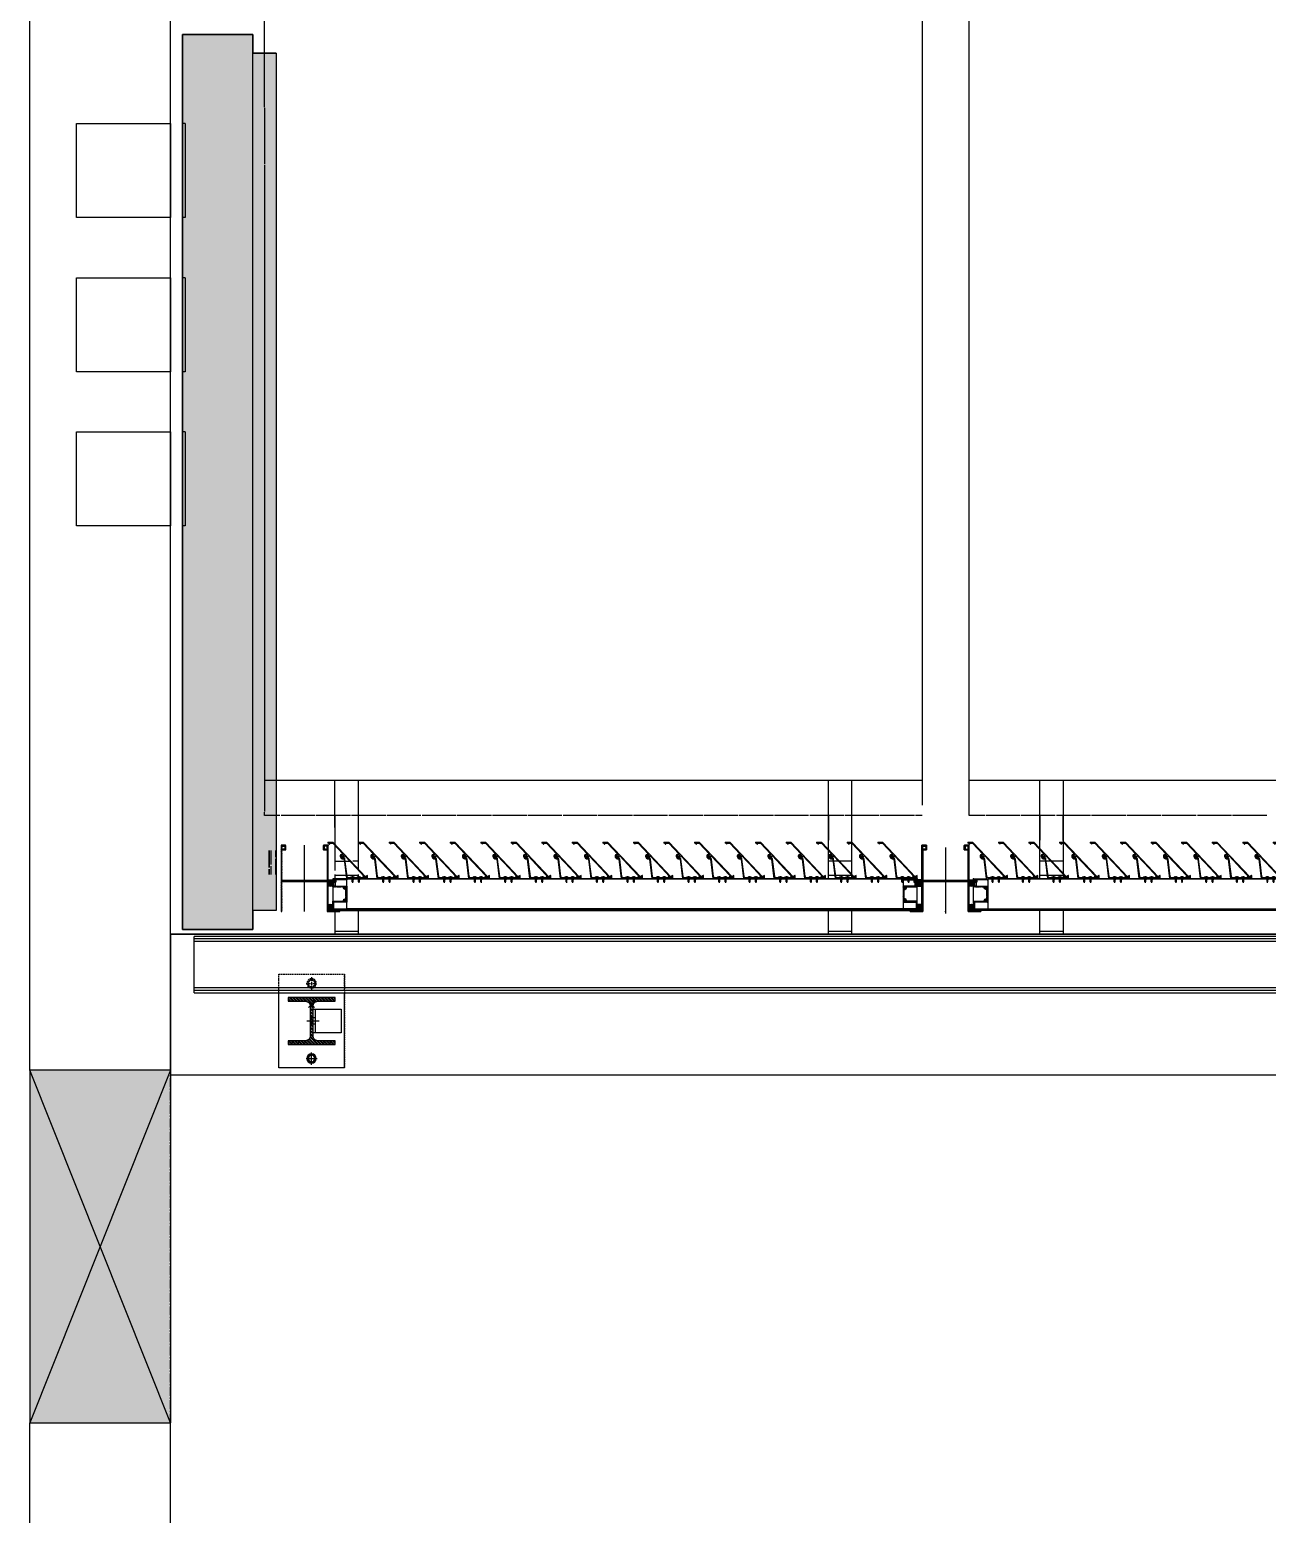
# Model space of a CAD drawing. Header units: millimetres. Extents: x 2519235 to 7246330, y 25937 to 201821.
# Drawn here: x 2634354 to 2636988, y 136550 to 139710 of the extents above; entities that cross this region are included whole.
import ezdxf

# ---------------------------------------------------------------- set-up
doc = ezdxf.new("R2010")
doc.units = ezdxf.units.MM
doc.set_wipeout_variables(frame=1)
for name, pattern in [('CENTER', [50.8, 31.75, -6.35, 6.35, -6.35]), ('DXK_LINE_DOT2', [3.9198, 1.9599, -1.9599]), ('HIDDEN2', [4.7625, 3.175, -1.5875]), ('Xref-PLAN-106.940$0$CENTER2', [28.575, 19.05, -3.175, 3.175, -3.175])]:
    doc.linetypes.add(name, pattern=pattern)
for name, color, linetype in [('000 - CONCRETE_COL_CUT_COLOR_1', 7, 'Continuous'), ('000 - CONCRETE_COL_CUT_COLOR_5', 7, 'Continuous'), ('000 - CONCRETE_COL_HATCH_', 7, 'Continuous'), ('000 - CONCRETE_COL_WIPEOUT_', 7, 'Continuous'), ('000 - CONCRETE_PRECAST_CUT_COLOR_4', 7, 'Continuous'), ('000 - EXISTING_CANOPY_MAIN_COLOR_1', 7, 'Continuous'), ('010 - ASPG_ACCESSORIES_MAIN_COLOR_1', 7, 'Continuous'), ('010 - ASPG_EXTR_DEF_SUB', 7, 'Continuous'), ('010 - ASPG_EXTR_MAIN_COLOR_2', 7, 'Continuous'), ('010 - ASPG_FASTERN_DEF_SUB', 7, 'Continuous'), ('010 - ASPG_FRAMING_CUT_COLOR_4', 7, 'Continuous'), ('010 - ASPG_FRAMING_DEF_SUB', 7, 'Continuous'), ('010 - ASPG_FRAMING_HATCH_', 7, 'Continuous'), ('010 - ASPG_FRAMING_MAIN_COLOR_2', 7, 'Continuous'), ('010 - ASPG_FRAMING_SUB_COLOR_2', 7, 'Continuous'), ('010 - ASPG_FRAMING_WIPEOUT_', 7, 'Continuous'), ('_BOLT-M10', 7, 'Continuous'), ('_C-SC', 7, 'Continuous'), ('_Hatch', 7, 'Continuous'), ('_LOUVER-SB', 7, 'Continuous'), ('_PLATE-200', 7, 'Continuous'), ('_RCW03', 7, 'Continuous'), ('_Wall-PRECAST', 7, 'Continuous'), ('A-ROOF', 7, 'Continuous'), ('A-ROOF-OTLN', 7, 'Continuous'), ('BOLT & SCREW', 7, 'Continuous'), ('Center Line', 7, 'CENTER'), ('Xref-PLAN-106.940$0$_Beam', 7, 'Continuous'), ('Xref-PLAN-106.940$0$_Col', 7, 'Xref-PLAN-106.940$0$CENTER2'), ('Xref-PLAN-106.940$0$_PP-Dim', 7, 'Continuous')]:
    doc.layers.add(name, color=color, linetype=linetype)
doc.layers.add('12-GRID', color=7, linetype='CENTER', lineweight=13)
doc.layers.add('SCREW', color=7, linetype='Continuous', lineweight=5)
doc.layers.add('Xref-PLAN-106.940$0$_VP', color=7, linetype='Continuous', plot=False)
pattern_1 = [(270, (1257419.24324, -520041.6224), (0.65495992507, -1.1344238721), [0.7562825814, -1.5125651628]), (30, (1257419.24324, -520041.6224), (0.65495992936, 1.1344238696), [0.7562825814, -1.5125651628]), (330, (1257419.24324, -520041.6224), (1.30991985442, -2.48e-09), [-1.5125651628, 0.7562825814])]
pattern_2 = [(315, (1257419.4929, -520021.6224), (1.3369313545, 1.3369313545), []), (45, (1257419.4929, -520021.6224), (-1.3369313545, 1.3369313545), [])]
pattern_3 = [(270, (1257419.4425, -520043.9224), (0.65495992507, -1.1344238721), [0.7562825814, -1.5125651628]), (30, (1257419.4425, -520043.9224), (0.65495992936, 1.1344238696), [0.7562825814, -1.5125651628]), (330, (1257419.4425, -520043.9224), (1.30991985442, -2.48e-09), [-1.5125651628, 0.7562825814])]
pattern_4 = [(315, (1257419.1929, -520023.9224), (1.3369313545, 1.3369313545), []), (45, (1257419.1929, -520023.9224), (-1.3369313545, 1.3369313545), [])]

# ---------------------------------------------------------------- blocks, each defined once
blk = doc.blocks.new('Xref-PLAN-106.940')
at = {"layer": 'Xref-PLAN-106.940$0$_Beam', "color": 7}
for p, q in [((145669.2, 15233.4), (145669.2, 11098.4)), ((145969.2, 15233.4), (145969.2, 11098.4)), ((145669.2, 10348.4), (145669.2, 6933.4)), ((145969.2, 10348.4), (145969.2, 6933.4))]:
    blk.add_line(p, q, dxfattribs=at)
at = {"layer": 'Xref-PLAN-106.940$0$_Col', "color": 7}
blk.add_lwpolyline([(145669.2, 10348.4), (145969.2, 10348.4), (145969.2, 11098.4), (145669.2, 11098.4)], close=True, dxfattribs=at)
at = {"layer": 'Xref-PLAN-106.940$0$_PP-Dim', "color": 7}
for p, q in [((140694.2, 10358.4), (145669.2, 10358.4)), ((140694.2, 10058.4), (145669.2, 10058.4))]:
    blk.add_line(p, q, dxfattribs=at)
at = {"layer": 'Xref-PLAN-106.940$0$_VP', "color": 7}
for p, q in [((145669.2, 11098.4), (145969.2, 10348.4)), ((145669.2, 10348.4), (145969.2, 11098.4))]:
    blk.add_line(p, q, dxfattribs=at)
blk = doc.blocks.new('_C-SC')
at = {"layer": '_Hatch'}
h = blk.add_hatch(dxfattribs=at)
h.set_pattern_fill('STEEL', scale=1.5)
h.set_pattern_definition([(45, (-1941.0177, -2436.031), (-3.367596, 3.367596), []), (45, (-1941.0177, -2433.6497), (-3.367596, 3.367596), [])])
h.paths.add_polyline_path([(3, 67), (3, 3, 0.414214), (13, -7), (50, -7), (50, -15), (-50, -15), (-50, -7), (-13, -7, 0.414214), (-3, 3), (-3, 67, 0.414214), (-13, 77), (-50, 77), (-50, 85), (50, 85), (50, 77), (13, 77, 0.414214)])
at = {"color": 7, "linetype": 'Continuous'}
for p, q in [((70, 135), (-70, 135)), ((-70, 135), (-70, -25)), ((70, 135), (70, -25))]:
    blk.add_line(p, q, dxfattribs=at)
at = {"color": 7, "linetype": 'DXK_LINE_DOT2'}
for p, q in [((-70, 135), (-70, -25)), ((70, 135), (-70, 135)), ((70, -25), (70, 135))]:
    blk.add_line(p, q, dxfattribs=at)
at = {"color": 7, "linetype": 'HIDDEN2'}
for p, q in [((-70, -25), (-70, -65)), ((-70, -30.1), (-70, -65)), ((70, -65), (70, -25)), ((70, -30.1), (70, -65)), ((-70, -65), (70, -65)), ((-70, -65), (70, -65))]:
    blk.add_line(p, q, dxfattribs=at)
at = {"color": 7}
blk.add_lwpolyline([(-50, 85), (50, 85), (50, 77), (13, 77, 0.414214), (3, 67), (3, 3, 0.414214), (13, -7), (50, -7), (50, -15), (-50, -15), (-50, -7), (-13, -7, 0.414214), (-3, 3), (-3, 67, 0.414214), (-13, 77), (-50, 77)], format="xyb", close=True, dxfattribs=at)
for points in [[(63, 60), (3, 60), (3, 10), (63, 10)], [(63, 60), (8, 60), (8, 10), (63, 10)]]:
    blk.add_lwpolyline(points, close=True, dxfattribs=at)
at = {"layer": '_BOLT-M10', "color": 7}
for p, q in [((0, 128.1), (0, 101.9)), ((-11.7, 115), (11.7, 115)), ((16, 35), (-10, 35)), ((3, 42), (-3, 42)), ((8, 42), (3, 42)), ((3, 28), (-3, 28)), ((8, 28), (3, 28))]:
    blk.add_line(p, q, dxfattribs=at)
blk.add_lwpolyline([(-8, 110.4), (0, 105.8), (8, 110.4), (8, 119.6), (0, 124.2), (-8, 119.6)], close=True, dxfattribs=at)
for radius in [10, 6.93]:
    blk.add_circle((0, 115), radius, dxfattribs=at)
at = {"layer": 'Defpoints', "color": 7}
for p, q in [((6.4, -6.4), (-6.4, 6.4)), ((-6.4, -6.4), (6.4, 6.4))]:
    blk.add_line(p, q, dxfattribs=at)
at = {"layer": 'Defpoints', "color": 7, "linetype": 'HIDDEN2'}
for p, q in [((-11.7, -45), (11.7, -45)), ((0, -58.1), (0, -31.9))]:
    blk.add_line(p, q, dxfattribs=at)
blk.add_lwpolyline([(-8, -40.4), (0, -35.8), (8, -40.4), (8, -49.6), (0, -54.2), (-8, -49.6)], close=True, dxfattribs=at)
for radius in [10, 6.93]:
    blk.add_circle((0, -45), radius, dxfattribs=at)
blk = doc.blocks.new('*U417')
at = {"color": 7}
for p, q in [((4625, -25), (-250, -25)), ((-250, -30.1), (4625, -30.1)), ((4625, -25), (4625, -144.9)), ((-250, -35.4), (4625, -35.4)), ((-250, -134.5), (4625, -134.5)), ((-250, -139.6), (4625, -139.6)), ((-250, -144.9), (4625, -144.9))]:
    blk.add_line(p, q, dxfattribs=at)
blk = doc.blocks.new('A$C53fc0519')
at = {"layer": '000 - EXISTING_CANOPY_MAIN_COLOR_1', "color": 7}
for p, q in [((26450.2, -13147.9), (26500.2, -13147.9)), ((26450.2, -13475), (26450.2, -13147.9)), ((26450.2, -13153.4), (26500.2, -13153.4)), ((26500.2, -13147.9), (26500.2, -13475)), ((26950.2, -13147.9), (26900.2, -13147.9)), ((26900.2, -13147.9), (26900.2, -13475)), ((26900.2, -13153.4), (26950.2, -13153.4)), ((26950.2, -13147.9), (26950.2, -13475)), ((27950.2, -13147.9), (28000.2, -13147.9)), ((27950.2, -13147.9), (27950.2, -13275)), ((27950.2, -13153.4), (28000.2, -13153.4)), ((28000.2, -13275), (28000.2, -13147.9)), ((26450.2, -13272.9), (26500.2, -13272.9)), ((26450.2, -13302.9), (26500.2, -13302.9)), ((26900.2, -13272.9), (26950.2, -13272.9)), ((26900.2, -13302.9), (26950.2, -13302.9)), ((27950.2, -13272.9), (28000.2, -13272.9)), ((27950.2, -13283), (27950.2, -13367)), ((27950.2, -13302.9), (27962.2, -13302.9)), ((28000.2, -13302.9), (27968.2, -13302.9)), ((28000.2, -13367), (28000.2, -13283)), ((26450.2, -13347.1), (26450.2, -13400)), ((26500.2, -13400), (26500.2, -13347.9)), ((26900.2, -13347.1), (26900.2, -13400)), ((26950.2, -13400), (26950.2, -13347.9)), ((27950.2, -13347.1), (27950.2, -13400)), ((28000.2, -13400), (28000.2, -13347.9)), ((27950.2, -13375), (27950.2, -13475)), ((28000.2, -13375), (28000.2, -13475)), ((26017.2, -13400), (26089.9, -13400)), ((26092.2, -13400), (26164.9, -13400)), ((26167.2, -13400), (26239.9, -13400)), ((26242.2, -13400), (26314.9, -13400)), ((26317.2, -13400), (26389.9, -13400)), ((26392.2, -13400), (26464.9, -13400)), ((26467.2, -13400), (26539.9, -13400)), ((26542.2, -13400), (26614.9, -13400)), ((26617.2, -13400), (26650.2, -13400)), ((26650.2, -13400), (26650.2, -15750)), ((26750.2, -15750), (26750.2, -13422.1)), ((26750.8, -13400), (26764.9, -13400)), ((26767.2, -13400), (26839.9, -13400)), ((26842.2, -13400), (26914.9, -13400)), ((26917.2, -13400), (26989.9, -13400)), ((26992.2, -13400), (27064.9, -13400)), ((27067.2, -13400), (27139.9, -13400)), ((27142.2, -13400), (27214.9, -13400)), ((27217.2, -13400), (27289.9, -13400)), ((27292.2, -13400), (27364.9, -13400)), ((27367.2, -13400), (27439.9, -13400)), ((27442.2, -13400), (27514.9, -13400)), ((27517.2, -13400), (27589.9, -13400)), ((27592.2, -13400), (27664.9, -13400)), ((27667.2, -13400), (27739.9, -13400)), ((27742.2, -13400), (27814.9, -13400)), ((27817.2, -13400), (27889.9, -13400)), ((27892.2, -13400), (27964.9, -13400)), ((27967.2, -13400), (28039.9, -13400)), ((28042.2, -13400), (28114.9, -13400)), ((28117.2, -13400), (28150.2, -13400)), ((28150.2, -13400), (28150.2, -13407.1)), ((28150.2, -14784.8), (28150.2, -13409.1)), ((25250.2, -13475), (26650.2, -13475)), ((26750.2, -13475), (28150.2, -13475)), ((28150.2, -14906.8), (28150.2, -14786.8)), ((28150.2, -14908.1), (28150.2, -15750))]:
    blk.add_line(p, q, dxfattribs=at)
blk = doc.blocks.new('*U2092')
at = {"layer": '000 - CONCRETE_COL_HATCH_'}
h = blk.add_hatch(dxfattribs=at)
h.set_pattern_fill('AR-CONC', scale=0.04)
h.set_pattern_definition([(50, (-1000, -765886.849), (7.28738676, -0.63756342), [0.762, -8.382]), (355, (-1000, -765886.849), (-1.40973686, 7.64227381), [0.6096, -6.70562337]), (100.4514447, (-999.393, -765886.902), (5.877649884, 7.004710076), [0.64760035, -7.123609784]), (46.1842, (-1000, -765884.817), (10.84316164, -1.68169312), [1.143, -12.573]), (96.6355576, (-999.096, -765884.957), (9.49616536, 9.89704498), [0.97140093, -10.68542433]), (351.1841512, (-1000, -765884.817), (9.49616536, 9.89704498), [0.91439868, -10.05838928]), (21, (-998.984, -765885.325), (6.06457565, -4.090607927), [0.762, -8.382]), (326, (-998.984, -765885.325), (2.472081134, 7.367518645), [0.6096, -6.7056]), (71.451445, (-998.4786, -765885.666), (8.53665677, 3.276910755), [0.64760035, -7.123597504]), (37.5, (-1000, -765886.8492), (0.12354413, 3.382201555), [0, -6.62432, 0, -6.8072, 0, -6.731]), (7.5, (-1000, -765886.8492), (2.6727865, 4.007222993), [0, -3.88112, 0, -6.47192, 0, -2.5654]), (327.5, (-1002.2657, -765886.8492), (5.423623807, -0.22914976), [0, -2.54, 0, -7.9248, 0, -10.5156]), (317.5, (-1003.2817, -765886.849), (5.925167255, 1.01705964), [0, -3.302, 0, -5.26288, 0, -7.4676])])
h.paths.add_polyline_path([(0, 0), (-150, 0), (-150, 40), (-200, 40), (-200, 1865), (-150, 1865), (-150, 1905), (0, 1905)])
at = {"layer": '000 - CONCRETE_COL_CUT_COLOR_1', "color": 7, "lineweight": -2}
blk.add_lwpolyline([(0, 0), (-150, 0), (-150, 40), (-200, 40), (-200, 1865), (-150, 1865), (-150, 1905), (0, 1905), (0, 1905), (0, 1905), (0, 1905), (0, 1905), (0, 1905), (0, 1905), (0, 1905), (0, 1905), (0, 1905), (0, 1905), (0, 1905), (0, 1905), (0, 1905), (0, 1905), (0, 1905), (0, 1905), (0, 1905), (0, 1905), (0, 1905), (0, 1905), (0, 1905), (0, 1905), (0, 1905), (0, 1905), (0, 1905), (0, 1905), (0, 1905), (0, 1905), (0, 1905), (0, 1905), (0, 1905), (0, 1905), (0, 1905), (0, 1905), (0, 1905), (0, 1905), (0, 1905), (0, 1905), (0, 1905), (0, 1905)], close=True, dxfattribs=at)
blk = doc.blocks.new('*U2097')
at = {"layer": '000 - CONCRETE_COL_HATCH_'}
h = blk.add_hatch(dxfattribs=at)
h.set_pattern_fill('AR-CONC', scale=0.04)
h.set_pattern_definition([(50, (600, -815206.8257), (7.28738676, -0.63756342), [0.762, -8.382]), (355, (600, -815206.826), (-1.40973686, 7.64227381), [0.6096, -6.70562337]), (100.4514447, (600.607, -815206.879), (5.877649884, 7.004710076), [0.64760035, -7.123609784]), (46.1842, (600, -815204.794), (10.84316164, -1.68169312), [1.143, -12.573]), (96.6355576, (600.904, -815204.934), (9.49616536, 9.89704498), [0.97140093, -10.68542433]), (351.1841512, (600, -815204.794), (9.49616536, 9.89704498), [0.91439868, -10.05838928]), (21, (601.016, -815205.3017), (6.06457565, -4.090607927), [0.762, -8.382]), (326, (601.016, -815205.302), (2.472081134, 7.367518645), [0.6096, -6.7056]), (71.451445, (601.5214, -815205.6426), (8.53665677, 3.276910755), [0.64760035, -7.123597504]), (37.5, (600, -815206.8257), (0.12354413, 3.382201555), [0, -6.62432, 0, -6.8072, 0, -6.731]), (7.5, (600, -815206.8257), (2.6727865, 4.007222993), [0, -3.88112, 0, -6.47192, 0, -2.5654]), (327.5, (597.7343, -815206.8257), (5.423623807, -0.22914976), [0, -2.54, 0, -7.9248, 0, -10.5156]), (317.5, (596.7183, -815206.8257), (5.925167255, 1.01705964), [0, -3.302, 0, -5.26288, 0, -7.4676])])
h.paths.add_polyline_path([(0, 0), (300, 0), (300, 750), (0, 750)])
at = {"layer": '000 - CONCRETE_COL_CUT_COLOR_1', "color": 7, "lineweight": -2}
blk.add_lwpolyline([(0, 0), (300, 0), (300, 750), (0, 750), (0, 750), (0, 750), (0, 750), (0, 750), (0, 750), (0, 750), (0, 750), (0, 750), (0, 750), (0, 750), (0, 750), (0, 750), (0, 750), (0, 750), (0, 750), (0, 750), (0, 750), (0, 750), (0, 750), (0, 750), (0, 750), (0, 750), (0, 750), (0, 750), (0, 750), (0, 750), (0, 750), (0, 750), (0, 750), (0, 750), (0, 750), (0, 750), (0, 750), (0, 750), (0, 750), (0, 750), (0, 750), (0, 750), (0, 750), (0, 750), (0, 750), (0, 750), (0, 750), (0, 750)], close=True, dxfattribs=at)
blk = doc.blocks.new('A$C6d15e31b')
at = {"layer": '_PLATE-200', "color": 7}
for points in [[(10250, -14069), (10250, -14269), (10050, -14269), (10050, -14069)], [(10250, -14397), (10250, -14597), (10050, -14597), (10050, -14397)], [(10250, -14725), (10250, -14925), (10050, -14925), (10050, -14725)]]:
    blk.add_lwpolyline(points, close=True, dxfattribs=at)
at = {"layer": '_RCW03', "color": 7}
blk.add_lwpolyline([(5074.8, -12900), (10049.8, -12900), (10049.8, -13200), (5074.8, -13200)], close=True, dxfattribs=at)
at = {"layer": '_Wall-PRECAST', "color": 7}
for p, q in [((9875, -13210), (9875, -15115)), ((10025, -13210), (9875, -13210)), ((10025, -15115), (10025, -13210)), ((9825, -15075), (9825, -13250)), ((10019, -14269), (10019, -14069)), ((10019, -14069), (10025, -14069)), ((10019, -14269), (10019, -14069)), ((10019, -14069), (10025, -14069)), ((10025, -14269), (10025, -14069)), ((10025, -14269), (10025, -14069)), ((10019, -14269), (10025, -14269)), ((10019, -14269), (10025, -14269)), ((10019, -14597), (10019, -14397)), ((10019, -14397), (10025, -14397)), ((10019, -14597), (10019, -14397)), ((10019, -14397), (10025, -14397)), ((10025, -14597), (10025, -14397)), ((10025, -14597), (10025, -14397)), ((10019, -14597), (10025, -14597)), ((10019, -14597), (10025, -14597)), ((10019, -14925), (10019, -14725)), ((10019, -14725), (10025, -14725)), ((10019, -14925), (10019, -14725)), ((10019, -14725), (10025, -14725)), ((10025, -14925), (10025, -14725)), ((10025, -14925), (10025, -14725)), ((10019, -14925), (10025, -14925)), ((10019, -14925), (10025, -14925)), ((9825, -15075), (9875, -15075)), ((9875, -15115), (10025, -15115))]:
    blk.add_line(p, q, dxfattribs=at)
at = {"layer": 'A-ROOF', "color": 7}
for p, q in [((9840, -13338.2), (9840, -13327)), ((9840, -13377.9), (9840, -13341.9))]:
    blk.add_line(p, q, dxfattribs=at)
at = {"layer": 'A-ROOF-OTLN', "color": 7}
for p, q in [((9826, -13327), (9826, -13360.3)), ((9836, -13327), (9836, -13344.5)), ((9840, -13327), (9840, -13338.2)), ((9826, -13364), (9826, -13377.9)), ((9836, -13348.3), (9836, -13377.9)), ((9840, -13341.9), (9840, -13377.9))]:
    blk.add_line(p, q, dxfattribs=at)
at = {"color": 7}
blk.add_blockref('Xref-PLAN-106.940', (-135619.3, -23258.4), dxfattribs=at)
at = {"layer": '000 - EXISTING_CANOPY_MAIN_COLOR_1', "color": 7}
blk.add_blockref('A$C53fc0519', (-18300, -52.1), dxfattribs=at)
at = {"layer": '_C-SC', "color": 7, "xscale": -1}
blk.add_blockref('_C-SC', (9749.9, -13050), dxfattribs=at)
at = {"layer": '_LOUVER-SB', "color": 7}
blk.add_blockref('*U417', (5374.8, -13050), dxfattribs=at)
at = {"layer": '000 - CONCRETE_COL_CUT_COLOR_5', "color": 7}
blk.add_blockref('*U2097', (10049.8, -12910), dxfattribs=at)
at = {"layer": '000 - CONCRETE_PRECAST_CUT_COLOR_4', "color": 7}
blk.add_blockref('*U2092', (10025, -15115), dxfattribs=at)
blk = doc.blocks.new('*U2952')
at = {"layer": '12-GRID', "color": 7, "linetype": 'CENTER'}
for p, q in [((0, -6.2), (0, 2.2)), ((-4.2, -2), (4.2, -2))]:
    blk.add_line(p, q, dxfattribs=at)
at = {"layer": 'BOLT & SCREW', "color": 7}
for p, q in [((-0.6, -1.8), (-1.8, -1.6)), ((-0.6, -2.2), (-1.8, -2.4)), ((-0.5, -1.8), (-0.9, -1.6)), ((-0.5, -2.2), (-0.9, -2.4)), ((-0.2, -1.4), (-0.4, -0.2)), ((-0.2, -1.5), (-0.4, -1.1)), ((-0.2, -2.5), (-0.4, -2.9)), ((-0.2, -2.6), (-0.4, -3.8)), ((0.2, -1.4), (0.4, -0.2)), ((0.2, -1.5), (0.4, -1.1)), ((0.4, -2.9), (0.2, -2.5)), ((0.2, -2.6), (0.4, -3.8)), ((0.5, -1.8), (0.9, -1.6)), ((0.5, -2.2), (0.9, -2.4)), ((0.6, -1.8), (1.8, -1.6)), ((0.6, -2.2), (1.8, -2.4))]:
    blk.add_line(p, q, dxfattribs=at)
for points in [[(-1.8, -1.6), (-0.9, -1.6, 0.414214), (-0.4, -1.1), (-0.4, -0.2), (0.4, -0.2), (0.4, -1.1, 0.414214), (0.9, -1.6), (1.8, -1.6), (1.8, -2.4), (0.9, -2.4, 0.414214), (0.4, -2.9), (0.4, -3.8), (-0.4, -3.8), (-0.4, -2.9, 0.414214), (-0.9, -2.4), (-1.8, -2.4)], [(0.2, -2.5, -0.414214), (0.5, -2.2), (0.6, -2.2), (0.6, -1.8), (0.5, -1.8, -0.414214), (0.2, -1.5), (0.2, -1.4), (-0.2, -1.4), (-0.2, -1.5, -0.414214), (-0.5, -1.8), (-0.6, -1.8), (-0.6, -2.2), (-0.5, -2.2, -0.414214), (-0.2, -2.5), (-0.2, -2.6), (0.2, -2.6)]]:
    blk.add_lwpolyline(points, format="xyb", close=True, dxfattribs=at)
blk.add_circle((0, -2), 3.5, dxfattribs=at)
blk = doc.blocks.new('000_ASPG_TYP_FILES_20260218-010703_FRAME_EXTR_')
at = {"layer": '010 - ASPG_FRAMING_HATCH_'}
h = blk.add_hatch(dxfattribs=at)
h.set_pattern_fill('ANSI32', scale=0.1, angle=180)
edge = h.paths.add_edge_path()
edge.add_line((2, 16), (2, 2))
edge.add_line((2, 2), (39.7, 2))
edge.add_arc((39.7, 1.7), 0.3, 0, 90, ccw=False)
edge.add_line((40, 1.7), (40, 0.3))
edge.add_arc((39.7, 0.3), 0.3, -90, 0, ccw=False)
edge.add_line((39.7, 0), (0.3, 0))
edge.add_arc((0.3, 0.3), 0.3, 180, 270, ccw=False)
edge.add_line((0, 0.3), (0, 17.7))
edge.add_arc((0.3, 17.7), 0.3, 90, 180, ccw=False)
edge.add_line((0.3, 18), (22.6, 18))
edge.add_arc((22.6, 18.5), 0.5, 270, 380.2095)
edge.add_arc((26.2, 19.8), 3.35, 182.0638, 200.2095, ccw=False)
edge.add_arc((23.6, 19.7), 0.76, 2.0638, 182.0638, ccw=False)
edge.add_arc((26.2, 19.8), 1.83, 182.0638, 447.9362)
edge.add_arc((26.3, 22.4), 0.76, 87.9362, 267.9362, ccw=False)
edge.add_arc((26.2, 19.8), 3.35, 69.7905, 87.9362, ccw=False)
edge.add_arc((27.5, 23.4), 0.5, 249.7905, 360)
edge.add_line((28, 23.4), (28, 26.7))
edge.add_line((28, 26.7), (28.5, 27.2))
edge.add_line((28.5, 27.2), (28, 27.7))
edge.add_line((28, 27.7), (28, 38.6))
edge.add_line((28, 38.6), (28.5, 39.1))
edge.add_line((28.5, 39.1), (28, 39.6))
edge.add_line((28, 39.6), (28, 42.9))
edge.add_arc((27.5, 42.9), 0.5, 0, 110.2095)
edge.add_arc((26.2, 46.5), 3.35, 272.0638, 290.2095, ccw=False)
edge.add_arc((26.3, 43.9), 0.76, 92.0638, 272.0638, ccw=False)
edge.add_arc((26.2, 46.5), 1.83, 272.0638, 537.9362)
edge.add_arc((23.6, 46.6), 0.76, 177.9362, 357.9362, ccw=False)
edge.add_arc((26.2, 46.5), 3.35, 159.7905, 177.9362, ccw=False)
edge.add_arc((22.6, 47.8), 0.5, 339.7905, 450)
edge.add_line((22.6, 48.3), (0.3, 48.3))
edge.add_arc((0.3, 48.6), 0.3, 180, 270, ccw=False)
edge.add_line((0, 48.6), (0, 60))
edge.add_arc((0.3, 60), 0.3, 90, 180, ccw=False)
edge.add_line((0.3, 60.3), (5, 60.3))
edge.add_line((5, 60.3), (5, 65))
edge.add_arc((5.3, 65), 0.3, 90, 180, ccw=False)
edge.add_line((5.3, 65.3), (30, 65.3))
edge.add_line((30, 65.3), (30, 63.6))
edge.add_arc((29.7, 63.6), 0.3, -90, 0, ccw=False)
edge.add_line((29.7, 63.3), (7.3, 63.3))
edge.add_arc((7.3, 63), 0.3, 90, 180)
edge.add_line((7, 63), (7, 58.3))
edge.add_line((7, 58.3), (2.3, 58.3))
edge.add_arc((2.3, 58), 0.3, 90, 180)
edge.add_line((2, 58), (2, 50.6))
edge.add_arc((2.3, 50.6), 0.3, 180, 270)
edge.add_line((2.3, 50.3), (29.7, 50.3))
edge.add_arc((29.7, 50), 0.3, 0, 90, ccw=False)
edge.add_line((30, 50), (30, 26.7))
edge.add_line((30, 26.7), (30, 16.3))
edge.add_arc((29.7, 16.3), 0.3, -90, 0, ccw=False)
edge.add_line((29.7, 16), (2, 16))
at = {"layer": '010 - ASPG_FRAMING_CUT_COLOR_4', "color": 7}
blk.add_lwpolyline([(2, 16), (2, 2), (39.7, 2, -0.414214), (40, 1.7), (40, 0.3, -0.414214), (39.7, 0), (0.3, 0, -0.414214), (0, 0.3), (0, 17.7, -0.414214), (0.3, 18), (22.6, 18, 0.52173), (23, 18.7, -0.079342), (22.8, 19.7, -1), (24.3, 19.8, 2.296346), (26.2, 21.7, -1), (26.3, 23.2, -0.079342), (27.3, 23, 0.52173), (28, 23.4), (28, 26.7), (28.5, 27.2), (28, 27.7), (28, 38.6), (28.5, 39.1), (28, 39.6), (28, 42.9, 0.52173), (27.3, 43.3, -0.079342), (26.3, 43.1, -1), (26.2, 44.6, 2.296346), (24.3, 46.5, -1), (22.8, 46.6, -0.079342), (23, 47.6, 0.52173), (22.6, 48.3), (0.3, 48.3, -0.414214), (0, 48.6), (0, 60, -0.414214), (0.3, 60.3), (5, 60.3), (5, 65, -0.414214), (5.3, 65.3), (30, 65.3), (30, 63.6, -0.414214), (29.7, 63.3), (7.3, 63.3, 0.414214), (7, 63), (7, 58.3), (2.3, 58.3, 0.414214), (2, 58), (2, 50.6, 0.414214), (2.3, 50.3), (29.7, 50.3, -0.414214), (30, 50), (30, 26.7), (30, 16.3, -0.414214), (29.7, 16)], format="xyb", close=True, dxfattribs=at)
at = {"color": 7}
for p in [(26.2, 48.5), (26.2, 21.8)]:
    blk.add_blockref('*U2952', p, dxfattribs=at)
blk = doc.blocks.new('*U2949')
at = {"layer": '010 - ASPG_FRAMING_HATCH_', "transparency": 33554585}
h = blk.add_hatch(dxfattribs=at)
h.set_pattern_fill('ANSI32', scale=0.25)
edge = h.paths.add_edge_path()
edge.add_line((2, -50), (2, -75))
edge.add_line((2, -75), (0, -75))
edge.add_line((0, -75), (0, -49))
edge.add_arc((1, -49), 1, 90, 180, ccw=False)
edge.add_line((1, -48), (63, -48))
edge.add_arc((63, -47), 1, 270, 360)
edge.add_line((64, -47), (64, 47))
edge.add_arc((63, 47), 1, 0, 90)
edge.add_line((63, 48), (1, 48))
edge.add_arc((1, 49), 1, 180, 270, ccw=False)
edge.add_line((0, 49), (0, 75))
edge.add_line((0, 75), (2, 75))
edge.add_line((2, 75), (2, 50))
edge.add_line((2, 50), (141, 50))
edge.add_line((141, 50), (141, 41))
edge.add_arc((140, 41), 1, 270, 360, ccw=False)
edge.add_line((140, 40), (132, 40))
edge.add_arc((132, 41), 1, 180, 270, ccw=False)
edge.add_line((131, 41), (131, 47))
edge.add_arc((130, 47), 1, 0, 90)
edge.add_line((130, 48), (67, 48))
edge.add_arc((67, 47), 1, 90, 180)
edge.add_line((66, 47), (66, -47))
edge.add_arc((67, -47), 1, 180, 270)
edge.add_line((67, -48), (130, -48))
edge.add_arc((130, -47), 1, 270, 360)
edge.add_line((131, -47), (131, -41))
edge.add_arc((132, -41), 1, 90, 180, ccw=False)
edge.add_line((132, -40), (140, -40))
edge.add_arc((140, -41), 1, 0, 90, ccw=False)
edge.add_line((141, -41), (141, -50))
edge.add_line((141, -50), (2, -50))
h.paths.add_polyline_path([(139, 48), (139, 42), (133, 42), (133, 48)], flags=16)
h.paths.add_polyline_path([(139, -48), (139, -42), (133, -42), (133, -48)], flags=16)
at = {"layer": '010 - ASPG_FRAMING_HATCH_'}
h = blk.add_hatch(dxfattribs=at)
h.set_pattern_fill('ANSI37', scale=0.595498, angle=-90)
h.set_pattern_definition(pattern_2)
edge = h.paths.add_edge_path()
edge.add_ellipse((57.8, 55), major_axis=(0, -5), ratio=0.644482, start_angle=0, end_angle=180)
edge.add_line((57.8, 60), (62, 60))
edge.add_arc((62, 60.3), 0.3, -90, 0)
edge.add_line((62.3, 60.3), (62.3, 61))
edge.add_line((62.3, 61), (61.8, 61.5))
edge.add_line((61.8, 61.5), (62.3, 62))
edge.add_line((62.3, 62), (61.8, 62.5))
edge.add_line((61.8, 62.5), (62.3, 63))
edge.add_line((62.3, 63), (61.8, 63.5))
edge.add_line((61.8, 63.5), (62.3, 64))
edge.add_line((62.3, 64), (62.3, 65))
edge.add_line((62.3, 65), (63.3, 65))
edge.add_line((63.3, 65), (63.8, 65.5))
edge.add_line((63.8, 65.5), (64.3, 65))
edge.add_line((64.3, 65), (64.8, 65.5))
edge.add_line((64.8, 65.5), (65.3, 65))
edge.add_line((65.3, 65), (65.8, 65.5))
edge.add_line((65.8, 65.5), (66.3, 65))
edge.add_line((66.3, 65), (67, 65))
edge.add_arc((67, 65.3), 0.3, -90, 0)
edge.add_line((67.3, 65.3), (67.3, 60))
edge.add_arc((77.2, 55), 11.1, 153.2037, 206.7963)
edge.add_line((67.3, 50), (57.8, 50))
h = blk.add_hatch(dxfattribs=at)
h.set_pattern_fill('ANSI37', scale=0.595498, angle=-90)
h.set_pattern_definition(pattern_4)
edge = h.paths.add_edge_path()
edge.add_ellipse((11.5, 55), major_axis=(0, -5), ratio=0.644482, start_angle=180, end_angle=360, ccw=False)
edge.add_line((11.5, 60), (2, 60))
edge.add_arc((-7.9, 55), 11.1, -26.7963, 26.7963, ccw=False)
edge.add_line((2, 50), (11.5, 50))
h = blk.add_hatch(dxfattribs=at)
h.set_pattern_fill('HONEY', scale=0.238199, angle=-90)
h.set_pattern_definition(pattern_3)
edge = h.paths.add_edge_path()
edge.add_ellipse((11.8, 55), major_axis=(0, -5), ratio=0.644482, start_angle=0, end_angle=360, ccw=False)
h = blk.add_hatch(dxfattribs=at)
h.set_pattern_fill('HONEY', scale=0.238199, angle=-90)
h.set_pattern_definition(pattern_1)
edge = h.paths.add_edge_path()
edge.add_ellipse((57.5, 55), major_axis=(0, -5), ratio=0.644482, start_angle=0, end_angle=360)
h = blk.add_hatch(dxfattribs=at)
h.set_pattern_fill('ANSI37', scale=0.595498, angle=-90)
h.set_pattern_definition(pattern_4)
edge = h.paths.add_edge_path()
edge.add_ellipse((11.5, -55), major_axis=(0, 5), ratio=0.644482, start_angle=0, end_angle=180)
edge.add_line((11.5, -60), (2, -60))
edge.add_arc((-7.9, -55), 11.1, 333.2037, 386.7963)
edge.add_line((2, -50), (11.5, -50))
h = blk.add_hatch(dxfattribs=at)
h.set_pattern_fill('HONEY', scale=0.238199, angle=-90)
h.set_pattern_definition(pattern_3)
edge = h.paths.add_edge_path()
edge.add_ellipse((11.8, -55), major_axis=(0, 5), ratio=0.644482, start_angle=0, end_angle=360)
h = blk.add_hatch(dxfattribs=at)
h.set_pattern_fill('HONEY', scale=0.238199, angle=-90)
h.set_pattern_definition(pattern_1)
edge = h.paths.add_edge_path()
edge.add_ellipse((57.5, -55), major_axis=(0, 5), ratio=0.644482, start_angle=0, end_angle=360, ccw=False)
h = blk.add_hatch(dxfattribs=at)
h.set_pattern_fill('ANSI37', scale=0.595498, angle=-90)
h.set_pattern_definition(pattern_2)
edge = h.paths.add_edge_path()
edge.add_ellipse((57.8, -55), major_axis=(0, 5), ratio=0.644482, start_angle=180, end_angle=360, ccw=False)
edge.add_line((57.8, -60), (62, -60))
edge.add_arc((62, -60.3), 0.3, 360, 450, ccw=False)
edge.add_line((62.3, -60.3), (62.3, -61))
edge.add_line((62.3, -61), (61.8, -61.5))
edge.add_line((61.8, -61.5), (62.3, -62))
edge.add_line((62.3, -62), (61.8, -62.5))
edge.add_line((61.8, -62.5), (62.3, -63))
edge.add_line((62.3, -63), (61.8, -63.5))
edge.add_line((61.8, -63.5), (62.3, -64))
edge.add_line((62.3, -64), (62.3, -65))
edge.add_line((62.3, -65), (63.3, -65))
edge.add_line((63.3, -65), (63.8, -65.5))
edge.add_line((63.8, -65.5), (64.3, -65))
edge.add_line((64.3, -65), (64.8, -65.5))
edge.add_line((64.8, -65.5), (65.3, -65))
edge.add_line((65.3, -65), (65.8, -65.5))
edge.add_line((65.8, -65.5), (66.3, -65))
edge.add_line((66.3, -65), (67, -65))
edge.add_arc((67, -65.3), 0.3, 360, 450, ccw=False)
edge.add_line((67.3, -65.3), (67.3, -60))
edge.add_arc((77.2, -55), 11.1, 153.2037, 206.7963, ccw=False)
edge.add_line((67.3, -50), (57.8, -50))
at = {"layer": '010 - ASPG_FASTERN_DEF_SUB', "color": 7}
blk.add_point((0, 0), dxfattribs=at)
at = {"layer": '010 - ASPG_FRAMING_CUT_COLOR_4', "color": 7}
blk.add_lwpolyline([(2, -50), (2, -75), (0, -75), (0, -49, -0.414214), (1, -48), (63, -48, 0.414214), (64, -47), (64, 47, 0.414214), (63, 48), (1, 48, -0.414214), (0, 49), (0, 75), (2, 75), (2, 50), (141, 50), (141, 41, -0.414214), (140, 40), (132, 40, -0.414214), (131, 41), (131, 47, 0.414214), (130, 48), (67, 48, 0.414214), (66, 47), (66, -47, 0.414214), (67, -48), (130, -48, 0.414214), (131, -47), (131, -41, -0.414214), (132, -40), (140, -40, -0.414214), (141, -41), (141, -50)], format="xyb", close=True, dxfattribs=at)
for points in [[(139, 48), (139, 42), (133, 42), (133, 48)], [(139, -48), (139, -42), (133, -42), (133, -48)]]:
    blk.add_lwpolyline(points, close=True, dxfattribs=at)
at = {"layer": '010 - ASPG_FRAMING_DEF_SUB', "color": 7, "transparency": 33554508}
blk.add_line((136.5, 0), (-4.5, 0), dxfattribs=at)
at = {"layer": '010 - ASPG_FRAMING_DEF_SUB', "color": 7, "transparency": 33554457}
for points in [[(54.3, 50), (67.3, 50), (67.3, 65.5), (54.3, 65.5)], [(2, 50), (15, 50), (15, 60), (2, 60)], [(2, -50), (15, -50), (15, -60), (2, -60)], [(54.3, -50), (67.3, -50), (67.3, -65.5), (54.3, -65.5)]]:
    blk.add_lwpolyline(points, close=True, dxfattribs=at)
at = {"layer": '010 - ASPG_FRAMING_SUB_COLOR_2', "color": 7}
for points in [[(57.5, 50), (67.3, 50, -0.238199), (67.3, 60), (67.3, 65.3, -0.414214), (67, 65), (66.3, 65), (65.8, 65.5), (65.3, 65), (64.8, 65.5), (64.3, 65), (63.8, 65.5), (63.3, 65), (62.3, 65), (62.3, 64), (61.8, 63.5), (62.3, 63), (61.8, 62.5), (62.3, 62), (61.8, 61.5), (62.3, 61), (62.3, 60.3, -0.414214), (62, 60), (57.5, 60)], [(11.8, 50), (2, 50, 0.238199), (2, 60), (11.8, 60)], [(11.8, -50), (2, -50, -0.238199), (2, -60), (11.8, -60)], [(57.5, -50), (67.3, -50, 0.238199), (67.3, -60), (67.3, -65.3, 0.414214), (67, -65), (66.3, -65), (65.8, -65.5), (65.3, -65), (64.8, -65.5), (64.3, -65), (63.8, -65.5), (63.3, -65), (62.3, -65), (62.3, -64), (61.8, -63.5), (62.3, -63), (61.8, -62.5), (62.3, -62), (61.8, -61.5), (62.3, -61), (62.3, -60.3, 0.414214), (62, -60), (57.5, -60)]]:
    blk.add_lwpolyline(points, format="xyb", dxfattribs=at)
at = {"layer": '010 - ASPG_FRAMING_SUB_COLOR_2', "color": 7, "extrusion": (0, 0, -1)}
for centre, major_axis in [((11.8, 55), (0, -5)), ((57.5, -55), (0, 5))]:
    blk.add_ellipse(centre, major_axis=major_axis, ratio=0.644482, dxfattribs=at)
at = {"layer": '010 - ASPG_FRAMING_SUB_COLOR_2', "color": 7}
for centre, major_axis in [((57.5, 55), (0, -5)), ((11.8, -55), (0, 5))]:
    blk.add_ellipse(centre, major_axis=major_axis, ratio=0.644482, dxfattribs=at)
blk = doc.blocks.new('PZG35-9D5')
at = {"layer": 'Center Line', "color": 7}
blk.add_line((0, 3.7), (0, -10.5), dxfattribs=at)
at = {"layer": 'SCREW', "color": 7}
for p, q in [((-1.4, 0), (-1.4, -1.1)), ((1.4, 0), (1.4, -0.6)), ((-1.9, -1.4), (1.9, -0.9)), ((-1.9, -1.4), (-1.4, -1.1)), ((-1.9, -1.4), (-1.4, -1.7)), ((-1.9, -2.7), (1.9, -2.2)), ((-1.9, -2.7), (-1.4, -2.4)), ((-1.9, -2.7), (-1.4, -3)), ((-1.9, -4), (-1.4, -3.7)), ((-1.9, -4), (-1, -3.9)), ((-1.9, -4), (-1.4, -4.3)), ((-1.4, -1.1), (1.4, -0.6)), ((-1.4, -1.7), (1.4, -1.2)), ((-1.4, -1.7), (-1.4, -2.4)), ((-1.4, -2.4), (1.4, -1.9)), ((-1.4, -3), (1.4, -2.5)), ((-1.4, -3), (-1.4, -3.7)), ((-1.4, -3.7), (-0.8, -3.6)), ((-1.4, -4.3), (-1.4, -8.1)), ((-1.4, -4.3), (-1.2, -4.3)), ((0, -9.5), (-1.4, -8.1)), ((0, -9.5), (1.4, -8.1)), ((0.6, -3.3), (1.4, -3.2)), ((0.7, -3.7), (1.9, -3.5)), ((0.7, -3.9), (1.4, -3.8)), ((0.7, -4.6), (1.4, -4.5)), ((0.7, -5), (1.9, -4.8)), ((0.7, -5.2), (1.4, -5.1)), ((1.9, -0.9), (1.4, -0.6)), ((1.9, -0.9), (1.4, -1.2)), ((1.4, -1.2), (1.4, -1.9)), ((1.9, -2.2), (1.4, -1.9)), ((1.9, -2.2), (1.4, -2.5)), ((1.4, -2.5), (1.4, -3.2)), ((1.9, -3.5), (1.4, -3.2)), ((1.9, -3.5), (1.4, -3.8)), ((1.4, -3.8), (1.4, -4.5)), ((1.9, -4.8), (1.4, -4.5)), ((1.9, -4.8), (1.4, -5.1)), ((1.4, -5.1), (1.4, -8.1))]:
    blk.add_line(p, q, dxfattribs=at)
blk.add_lwpolyline([(0, -9.5), (0.7, -5.2), (0.7, -3.6, 0.417657), (0.4, -3.3, 0.108102), (-0.8, -3.6), (-1.4, -4.7)], format="xyb", dxfattribs=at)
blk = doc.blocks.new('*U2951')
at = {"layer": 'SCREW', "color": 7}
blk.add_lwpolyline([(3, 1.8, 0.09906), (0.8, 2.5), (0.8, 2.3), (-0.8, 2.3), (-0.8, 2.5, 0.09906), (-3, 1.8, 0.266588), (-3.5, 1), (-3.5, 0.2, 0.414214), (-3.3, 0), (3.3, 0, 0.414214), (3.5, 0.2), (3.5, 1, 0.266588)], format="xyb", close=True, dxfattribs=at)
blk.add_blockref('PZG35-9D5', (0, 0), dxfattribs=at)
blk = doc.blocks.new('*U2950')
at = {"color": 7}
blk.add_point((0, 0), dxfattribs=at)
at = {"layer": '010 - ASPG_ACCESSORIES_MAIN_COLOR_1', "color": 7}
blk.add_lwpolyline([(-39.7, -0.6, 0.414214), (-40, -0.9), (-40, -7.4, 0.57735), (-39.7, -7.6), (-36.6, -5.8, 0.767327), (-36.8, -5.3), (-37.9, -5.3, -0.414214), (-38.2, -5), (-38.2, -2.8, -0.414214), (-38, -2.6), (-32.2, -2.6, -0.388879), (-32, -2.8), (-31.8, -4.3, 0.388879), (-31.3, -4.8), (-30.3, -4.8, 0.414214), (-30, -4.5), (-30, -2.9, -0.414214), (-29.7, -2.6), (0.4, -2.6, -0.378969), (3.4, -5.2), (8, -42.5, 0.446593), (11.6, -45.1, -0.489802), (16.1, -48.7), (16.1, -49.4, -0.18248), (15.8, -50, -0.267949), (15.3, -50.2, 1.122115), (15.1, -52.3, 0.405004), (18.1, -49.4), (18.1, -48.7, 0.489805), (11.2, -43.1, -0.446597), (9.9, -42.3), (4.9, -0.8, 0.364176), (4.6, -0.6)], format="xyb", close=True, dxfattribs=at)
at = {"layer": '010 - ASPG_EXTR_DEF_SUB', "color": 7}
for p in [(-40, -0.5), (43.4, -76.9), (43.4, -77.5)]:
    blk.add_point(p, dxfattribs=at)
at = {"layer": '010 - ASPG_EXTR_MAIN_COLOR_2', "color": 7}
blk.add_lwpolyline([(11.4, -48.2), (11.5, -47.4), (12.2, -47.6), (12.3, -46.8, -0.535538), (14.2, -49.2, 0.991572), (15.7, -49.6, 1.157025), (8.8, -48.8, -0.688558), (8.3, -49), (-17.1, -22.2), (-32.3, -6.1), (-32.3, -2.9, 0.414312), (-32.6, -2.6), (-37.5, -2.6, 0.414116), (-37.8, -2.9), (-37.8, -4.3, 0.414214), (-37.5, -4.6), (-36, -4.6, -0.205895), (-35.8, -4.7), (33.2, -77.5), (43.1, -77.5, 0.668179), (43.4, -77), (40.5, -74.2, 0.668179), (40, -74.4), (40, -76), (33.9, -76), (11.9, -52.8, -0.558354), (12.1, -52, 0.766275), (12, -50.4, -0.438583), (10.7, -48.1)], format="xyb", close=True, dxfattribs=at)
at = {"layer": 'SCREW', "color": 7, "rotation": 180}
for p in [(-21.6, -2.5), (-8.2, -2.5)]:
    blk.add_blockref('*U2951', p, dxfattribs=at)
blk = doc.blocks.new('*U1112')
at = {"color": 7}
blk.add_wipeout([(1440, 4), (60, 4), (60, 69.3), (1440, 69.3)], dxfattribs=at).dxf.layer = '010 - ASPG_FRAMING_WIPEOUT_'
blk.add_point((60, 69.5), dxfattribs=at)
at = {"layer": '010 - ASPG_FRAMING_MAIN_COLOR_2', "color": 7}
blk.add_lwpolyline([(1410, 69.3), (90, 69.3), (90, 6), (1410, 6)], close=True, dxfattribs=at)
at = {"layer": '010 - ASPG_FRAMING_SUB_COLOR_2', "color": 7}
for points in [[(1440, 4), (60, 4), (60, 69.3), (1440, 69.3)], [(60, 2), (60, 4), (1440, 4), (1440, 2)]]:
    blk.add_lwpolyline(points, close=True, dxfattribs=at)
at = {"color": 7, "transparency": 33554559, "xscale": -1, "rotation": 270}
for p in [(0, 0), (1500, 0)]:
    blk.add_blockref('*U2949', p, dxfattribs=at)
at = {"color": 7, "rotation": 180}
for p in [(91.8, 69.3), (156.8, 69.3), (221.8, 69.3), (286.8, 69.3), (351.8, 69.3), (416.8, 69.3), (481.8, 69.3), (546.8, 69.3), (611.8, 69.3), (676.8, 69.3), (741.8, 69.3), (806.8, 69.3), (871.8, 69.3), (936.8, 69.3), (1001.8, 69.3), (1066.8, 69.3), (1131.8, 69.3), (1196.8, 69.3), (1261.8, 69.3), (1326.8, 69.3), (1391.8, 69.3)]:
    blk.add_blockref('*U2950', p, dxfattribs=at)
at = {"color": 7}
blk.add_blockref('000_ASPG_TYP_FILES_20260218-010703_FRAME_EXTR_', (60, 4), dxfattribs=at)
at = {"color": 7, "xscale": -1}
blk.add_blockref('000_ASPG_TYP_FILES_20260218-010703_FRAME_EXTR_', (1440, 4), dxfattribs=at)
blk = doc.blocks.new('000_ASPG_TYP_FILES_FRAMING_EXTR_BREAKLINE_TYPE_2')
at = {"layer": '010 - ASPG_FRAMING_HATCH_', "transparency": 33554585}
h = blk.add_hatch(dxfattribs=at)
h.set_pattern_fill('ANSI32', scale=0.25)
h.paths.add_polyline_path([(131, 91, 0.414214), (132, 90), (140, 90, 0.414214), (141, 91), (141, 100), (2, 100), (2, 125), (0, 125), (0, 99, 0.414214), (1, 98), (63, 98, -0.414214), (64, 97), (64, 3, -0.414214), (63, 2), (0, 2), (0, 0), (141, 0), (141, 9, 0.414214), (140, 10), (132, 10, 0.414214), (131, 9), (131, 3, -0.414214), (130, 2), (67, 2, -0.414214), (66, 3), (66, 97, -0.414214), (67, 98), (130, 98, -0.414214), (131, 97)])
h.paths.add_polyline_path([(133, 92), (133, 98), (139, 98), (139, 92)], flags=16)
h.paths.add_polyline_path([(133, 8), (139, 8), (139, 2), (133, 2)], flags=16)
at = {"layer": '010 - ASPG_FRAMING_HATCH_'}
h = blk.add_hatch(dxfattribs=at)
h.set_pattern_fill('ANSI37', scale=0.595498, angle=-90)
h.set_pattern_definition([(315, (1257419.1929, -519973.9224), (1.3369313545, 1.3369313545), []), (45, (1257419.1929, -519973.9224), (-1.3369313545, 1.3369313545), [])])
edge = h.paths.add_edge_path()
edge.add_ellipse((11.5, 105), major_axis=(0, -5), ratio=0.644482, start_angle=180, end_angle=360, ccw=False)
edge.add_line((11.5, 110), (2, 110))
edge.add_arc((-7.9, 105), 11.1, -26.7963, 26.7963, ccw=False)
edge.add_line((2, 100), (11.5, 100))
h = blk.add_hatch(dxfattribs=at)
h.set_pattern_fill('HONEY', scale=0.238199, angle=-90)
h.set_pattern_definition([(270, (1257419.4425, -519993.9224), (0.65495992507, -1.1344238721), [0.7562825814, -1.5125651628]), (30, (1257419.4425, -519993.9224), (0.65495992936, 1.1344238696), [0.7562825814, -1.5125651628]), (330, (1257419.4425, -519993.9224), (1.30991985442, -2.48e-09), [-1.5125651628, 0.7562825814])])
edge = h.paths.add_edge_path()
edge.add_ellipse((11.8, 105), major_axis=(0, -5), ratio=0.644482, start_angle=0, end_angle=360, ccw=False)
h = blk.add_hatch(dxfattribs=at)
h.set_pattern_fill('HONEY', scale=0.238199, angle=-90)
h.set_pattern_definition([(270, (1257419.24324, -519991.6224), (0.65495992507, -1.1344238721), [0.7562825814, -1.5125651628]), (30, (1257419.24324, -519991.6224), (0.65495992936, 1.1344238696), [0.7562825814, -1.5125651628]), (330, (1257419.24324, -519991.6224), (1.30991985442, -2.48e-09), [-1.5125651628, 0.7562825814])])
edge = h.paths.add_edge_path()
edge.add_ellipse((57.5, 105), major_axis=(0, -5), ratio=0.644482, start_angle=0, end_angle=360)
h = blk.add_hatch(dxfattribs=at)
h.set_pattern_fill('ANSI37', scale=0.595498, angle=-90)
h.set_pattern_definition([(315, (1257419.4929, -519971.6224), (1.3369313545, 1.3369313545), []), (45, (1257419.4929, -519971.6224), (-1.3369313545, 1.3369313545), [])])
edge = h.paths.add_edge_path()
edge.add_ellipse((57.8, 105), major_axis=(0, -5), ratio=0.644482, start_angle=0, end_angle=180)
edge.add_line((57.8, 110), (62, 110))
edge.add_arc((62, 110.3), 0.3, -90, 0)
edge.add_line((62.3, 110.3), (62.3, 111))
edge.add_line((62.3, 111), (61.8, 111.5))
edge.add_line((61.8, 111.5), (62.3, 112))
edge.add_line((62.3, 112), (61.8, 112.5))
edge.add_line((61.8, 112.5), (62.3, 113))
edge.add_line((62.3, 113), (61.8, 113.5))
edge.add_line((61.8, 113.5), (62.3, 114))
edge.add_line((62.3, 114), (62.3, 115))
edge.add_line((62.3, 115), (63.3, 115))
edge.add_line((63.3, 115), (63.8, 115.5))
edge.add_line((63.8, 115.5), (64.3, 115))
edge.add_line((64.3, 115), (64.8, 115.5))
edge.add_line((64.8, 115.5), (65.3, 115))
edge.add_line((65.3, 115), (65.8, 115.5))
edge.add_line((65.8, 115.5), (66.3, 115))
edge.add_line((66.3, 115), (67, 115))
edge.add_arc((67, 115.3), 0.3, -90, 0)
edge.add_line((67.3, 115.3), (67.3, 110))
edge.add_arc((77.2, 105), 11.1, 153.2037, 206.7963)
edge.add_line((67.3, 100), (57.8, 100))
at = {"color": 7}
blk.add_point((141, 100), dxfattribs=at)
at = {"layer": '010 - ASPG_FRAMING_CUT_COLOR_4', "color": 7}
blk.add_lwpolyline([(0, 0), (0, 2), (63, 2, 0.414214), (64, 3), (64, 97, 0.414214), (63, 98), (1, 98, -0.414214), (0, 99), (0, 125), (2, 125), (2, 100), (141, 100), (141, 91, -0.414214), (140, 90), (132, 90, -0.414214), (131, 91), (131, 97, 0.414214), (130, 98), (67, 98, 0.414214), (66, 97), (66, 3, 0.414214), (67, 2), (130, 2, 0.414214), (131, 3), (131, 9, -0.414214), (132, 10), (140, 10, -0.414214), (141, 9), (141, 0)], format="xyb", close=True, dxfattribs=at)
for points in [[(139, 98), (139, 92), (133, 92), (133, 98)], [(139, 2), (139, 8), (133, 8), (133, 2)]]:
    blk.add_lwpolyline(points, close=True, dxfattribs=at)
at = {"layer": '010 - ASPG_FRAMING_DEF_SUB', "color": 7, "transparency": 33554457}
blk.add_line((0, 50), (141, 50), dxfattribs=at)
for points in [[(2, 100), (15, 100), (15, 110), (2, 110)], [(54.3, 100), (67.3, 100), (67.3, 115.5), (54.3, 115.5)]]:
    blk.add_lwpolyline(points, close=True, dxfattribs=at)
at = {"layer": '010 - ASPG_FRAMING_SUB_COLOR_2', "color": 7}
for points in [[(11.8, 100), (2, 100, 0.238199), (2, 110), (11.8, 110)], [(57.5, 100), (67.3, 100, -0.238199), (67.3, 110), (67.3, 115.3, -0.414214), (67, 115), (66.3, 115), (65.8, 115.5), (65.3, 115), (64.8, 115.5), (64.3, 115), (63.8, 115.5), (63.3, 115), (62.3, 115), (62.3, 114), (61.8, 113.5), (62.3, 113), (61.8, 112.5), (62.3, 112), (61.8, 111.5), (62.3, 111), (62.3, 110.3, -0.414214), (62, 110), (57.5, 110)]]:
    blk.add_lwpolyline(points, format="xyb", dxfattribs=at)
at = {"layer": '010 - ASPG_FRAMING_SUB_COLOR_2', "color": 7, "extrusion": (0, 0, -1)}
blk.add_ellipse((11.8, 105), major_axis=(0, -5), ratio=0.644482, dxfattribs=at)
at = {"layer": '010 - ASPG_FRAMING_SUB_COLOR_2', "color": 7}
blk.add_ellipse((57.5, 105), major_axis=(0, -5), ratio=0.644482, dxfattribs=at)
blk = doc.blocks.new('*U2121')
at = {"color": 7}
blk.add_wipeout([(1304, 4), (60, 4), (60, 69.3), (1304, 69.3)], dxfattribs=at).dxf.layer = '010 - ASPG_FRAMING_WIPEOUT_'
blk.add_point((60, 69.5), dxfattribs=at)
at = {"layer": '010 - ASPG_FRAMING_MAIN_COLOR_2', "color": 7}
blk.add_lwpolyline([(1274, 69.3), (90, 69.3), (90, 6), (1274, 6)], close=True, dxfattribs=at)
at = {"layer": '010 - ASPG_FRAMING_SUB_COLOR_2', "color": 7}
for points in [[(1304, 4), (60, 4), (60, 69.3), (1304, 69.3)], [(60, 2), (60, 4), (1304, 4), (1304, 2)]]:
    blk.add_lwpolyline(points, close=True, dxfattribs=at)
at = {"color": 7, "transparency": 33554559, "xscale": -1, "rotation": 270}
blk.add_blockref('*U2949', (0, 0), dxfattribs=at)
at = {"color": 7, "xscale": -1, "rotation": 180}
for p in [(100, 69.3), (165, 69.3), (230, 69.3), (295, 69.3), (360, 69.3), (425, 69.3), (490, 69.3), (555, 69.3), (620, 69.3), (685, 69.3), (750, 69.3), (815, 69.3), (880, 69.3), (945, 69.3), (1010, 69.3), (1075, 69.3), (1140, 69.3), (1205, 69.3), (1270, 69.3)]:
    blk.add_blockref('*U2950', p, dxfattribs=at)
at = {"color": 7, "rotation": 89.99999999999999}
blk.add_blockref('000_ASPG_TYP_FILES_FRAMING_EXTR_BREAKLINE_TYPE_2', (1414, 0), dxfattribs=at)
at = {"color": 7}
blk.add_blockref('000_ASPG_TYP_FILES_20260218-010703_FRAME_EXTR_', (60, 4), dxfattribs=at)
at = {"color": 7, "xscale": -1}
blk.add_blockref('000_ASPG_TYP_FILES_20260218-010703_FRAME_EXTR_', (1304, 4), dxfattribs=at)
blk = doc.blocks.new('W-1-PP17-ENT1_REV02_20260416-153151_PP17_ENT1_ASPG_MAIN_UPPL')
at = {"color": 7, "rotation": 179.9999999999999}
blk.add_blockref('*U1112', (8401, -13248), dxfattribs=at)
at = {"color": 7, "xscale": -0.9999999999999998, "rotation": 179.9999999999999}
blk.add_blockref('*U2121', (8401, -13248), dxfattribs=at)

msp = doc.modelspace()

# ---------------------------------------------------------------- block references
at = {"color": 7, "rotation": 180}
msp.add_blockref('A$C6d15e31b', (2644703.703, 124585.018), dxfattribs=at)

# ---------------------------------------------------------------- next in the draw order: block references
msp.add_blockref('W-1-PP17-ENT1_REV02_20260416-153151_PP17_ENT1_ASPG_MAIN_UPPL', (2644703.703, 124585.018), dxfattribs=at)

doc.saveas('drawing.dxf')
